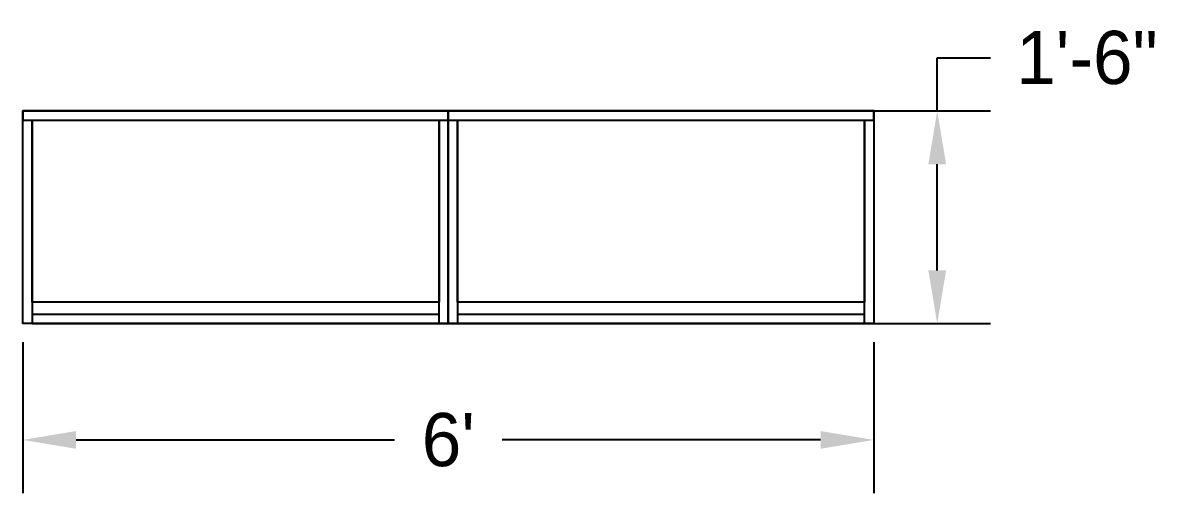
# Model space of a CAD drawing. Header units: inches. Extents: x 126 to 13186, y 9 to 361.
# Drawn here: x 13089.1 to 13186, y 41.6 to 81.3 of the extents above; entities that cross this region are included whole.
import ezdxf

# ---------------------------------------------------------------- set-up
doc = ezdxf.new("R2010")
doc.units = ezdxf.units.IN
doc.header["$MEASUREMENT"] = 0
doc.layers.add('AW', color=7, linetype='Continuous')
doc.styles.get("Standard").update_dxf_attribs({"font": 'stylu.ttf'})
doc.dimstyles.get("Standard").update_dxf_attribs({"dimscale": 25, "dimtxt": 0.18, "dimasz": 0.18, "dimexe": 0.18, "dimexo": 0.0625, "dimgap": 0.09, "dimtad": 0, "dimtih": 1, "dimtoh": 1, "dimzin": 0, "dimdsep": 46, "dimlunit": 4, "dimtxsty": 'Standard', "dimcen": 0.09, "dimadec": 0, "dimazin": 0, "dimtfac": 1, "dimtofl": 0, "dimtmove": 0, "dimatfit": 3, "dimfxl": 1, "dimtolj": 1, "dimtzin": 0, "dimarcsym": 0})

# ---------------------------------------------------------------- blocks, each defined once
blk = doc.blocks.new('AW70211836AB')
for points in [[(0, 0), (0.02, 0), (0.02, -0.437), (0, -0.437)], [(0.895, -0.02), (0.895, 0), (0.02, 0), (0.02, -0.02)], [(0.915, -0.437), (0.895, -0.437), (0.895, 0), (0.915, 0)], [(0.02, -0.046), (0.895, -0.046), (0.895, -0.437), (0.02, -0.437)], [(0, -0.437), (0, -0.457), (0.915, -0.457), (0.915, -0.437)]]:
    blk.add_lwpolyline(points, close=True)
blk = doc.blocks.new('AW4001NA1872AB')
at = {"extrusion": (-1, 0, 0)}
blk.add_line((0, -0.457, -0.028), (0, 0, -0.028), dxfattribs=at)
at = {"extrusion": (0, 1, 0)}
blk.add_line((0, 0, -0.028), (1.83, 0, -0.028), dxfattribs=at)
for p, q in [((0, -0.457, -0.028), (0, 0, -0.028)), ((0, 0, -0.028), (1.83, 0, -0.028)), ((1.83, 0, -0.028), (1.83, -0.457, -0.028)), ((1.83, -0.457, -0.028), (0, -0.457, -0.028))]:
    blk.add_line(p, q)
at = {"extrusion": (1, 0, 0)}
blk.add_line((1.83, 0, -0.028), (1.83, -0.457, -0.028), dxfattribs=at)
at = {"extrusion": (0, -1, 0)}
blk.add_line((1.83, -0.457, -0.028), (0, -0.457, -0.028), dxfattribs=at)
blk = doc.blocks.new('AW80011836T')
blk.add_lwpolyline([(0, 0), (0.915, 0), (0.915, -0.457), (0, -0.457)], close=True)
blk = doc.blocks.new('*D96')
at = {"color": 0, "lineweight": -2, "transparency": 16777216}
for p, q in [((13166.504, 73.893), (13166.504, 78.393)), ((13166.504, 78.393), (13171.004, 78.393)), ((13090.646, 73.893), (13171.004, 73.893)), ((13166.504, 60.401), (13166.504, 69.393)), ((13090.646, 55.901), (13171.004, 55.901))]:
    blk.add_line(p, q, dxfattribs=at)
at = {"color": 0, "transparency": 16777216}
for points in [[(13165.754, 69.393), (13167.254, 69.393), (13166.504, 73.893)], [(13165.754, 60.401), (13167.254, 60.401), (13166.504, 55.901)]]:
    blk.add_solid(points, dxfattribs=at)
at = {"layer": 'Defpoints', "color": 0, "transparency": 16777216}
for p in [(13089.083, 73.893, -1.102), (13166.504, 73.893), (13089.083, 55.901)]:
    blk.add_point(p, dxfattribs=at)
at = {"color": 0, "transparency": 16777216, "insert": (13179.19, 78.393), "char_height": 4.5, "attachment_point": 5}
blk.add_mtext('\\A1;1\'-6"', dxfattribs=at)
blk = doc.blocks.new('*D97')
at = {"color": 0, "lineweight": -2, "transparency": 16777216}
for p, q in [((13089.083, 54.339), (13089.083, 41.564)), ((13161.13, 54.339), (13161.13, 41.564)), ((13093.583, 46.064), (13120.549, 46.064)), ((13156.63, 46.064), (13129.664, 46.064))]:
    blk.add_line(p, q, dxfattribs=at)
at = {"color": 0, "transparency": 16777216}
for points in [[(13093.583, 46.814), (13093.583, 45.314), (13089.083, 46.064)], [(13156.63, 46.814), (13156.63, 45.314), (13161.13, 46.064)]]:
    blk.add_solid(points, dxfattribs=at)
at = {"layer": 'Defpoints', "color": 0, "transparency": 16777216}
for p in [(13089.083, 55.901), (13161.13, 55.901), (13089.083, 46.064)]:
    blk.add_point(p, dxfattribs=at)
at = {"color": 0, "transparency": 16777216, "insert": (13125.107, 46.064), "char_height": 4.5, "attachment_point": 5}
blk.add_mtext("\\A1;6'", dxfattribs=at)

msp = doc.modelspace()

# ---------------------------------------------------------------- block references
at = {"layer": 'AW', "xscale": 39.3700787401575, "yscale": 39.3700787401575, "zscale": 39.3700787401575, "rotation": 180}
for p in [(13125.107, 55.901), (13161.13, 55.901)]:
    msp.add_blockref('AW70211836AB', p, dxfattribs=at)
at = {"layer": 'AW', "xscale": 39.3700787401575, "yscale": 39.3700787401575, "zscale": 39.3700787401575}
for name in ['AW4001NA1872AB', 'AW80011836T']:
    msp.add_blockref(name, (13089.083, 73.893), dxfattribs=at)

# ---------------------------------------------------------------- dimensions: what is measured, and where the dimension line sits
dim = msp.add_linear_dim(base=(13166.504, 73.893), p1=(13089.083, 55.901), p2=(13089.083, 73.893, -1.102), angle=90, dimstyle='Standard')
dim.commit()
dim.dimension.update_dxf_attribs({"geometry": '*D96', "text_midpoint": (13179.19, 78.393)})
dim = msp.add_linear_dim(base=(13089.083, 46.064), p1=(13161.13, 55.901), p2=(13089.083, 55.901), dimstyle='Standard')
dim.commit()
dim.dimension.update_dxf_attribs({"geometry": '*D97', "text_midpoint": (13125.107, 46.064)})

doc.saveas('drawing.dxf')
